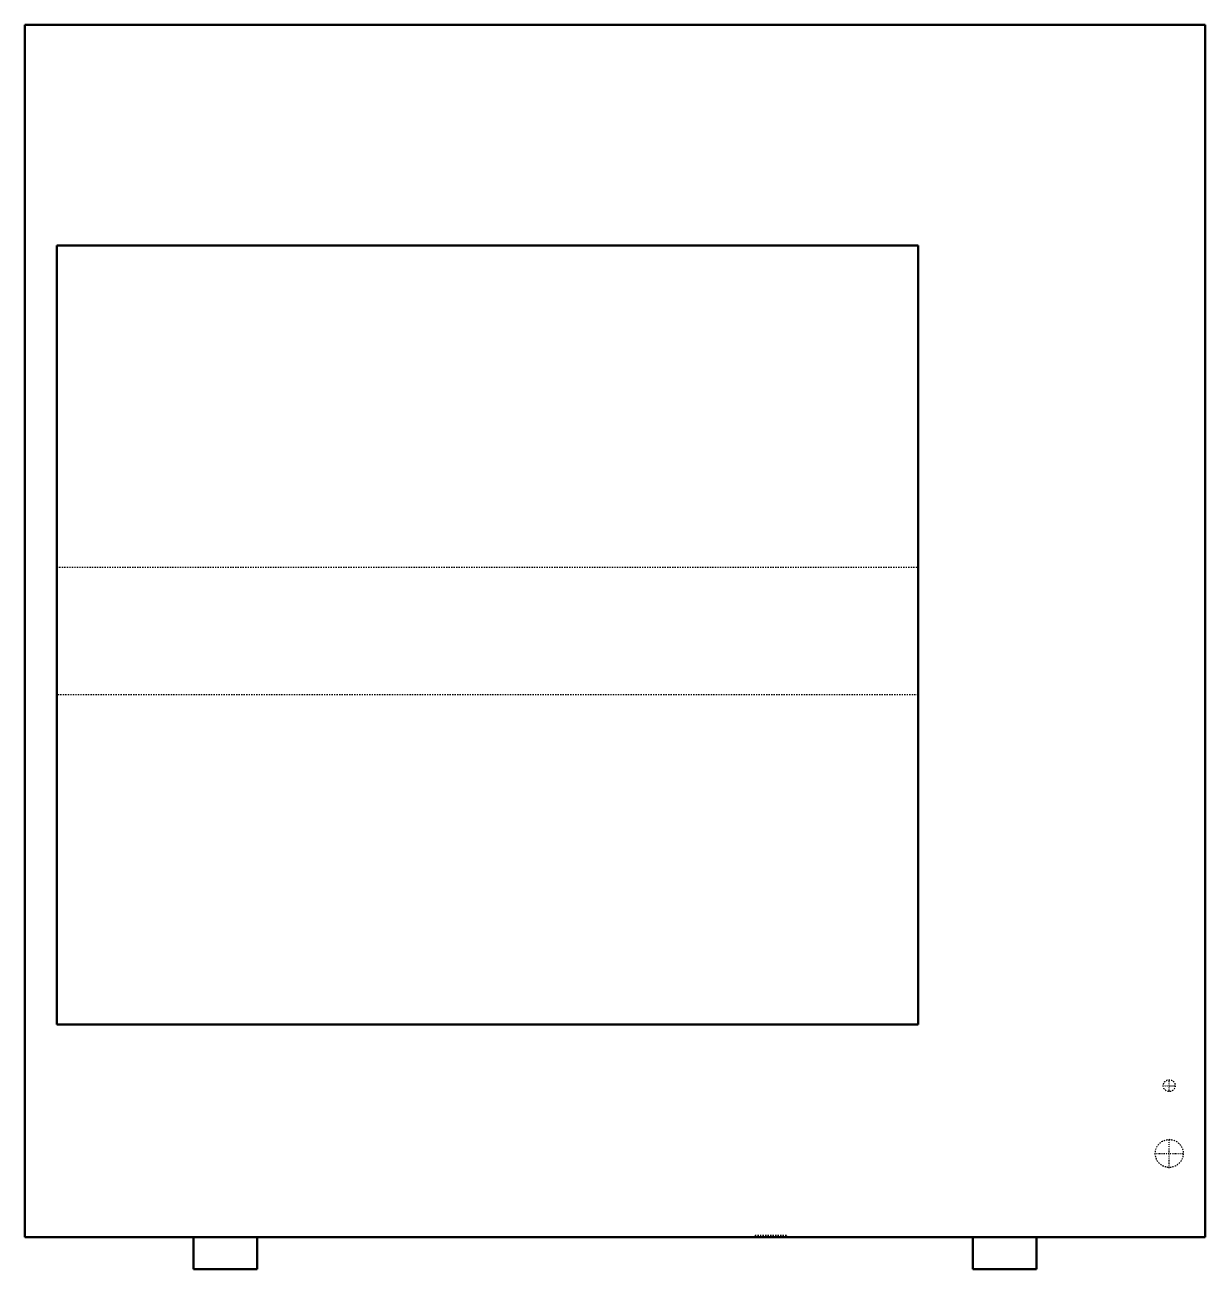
# Model space of a CAD drawing. Header units: millimetres. Extents: x -470 to 470, y 0 to 991.
import ezdxf

# ---------------------------------------------------------------- set-up
doc = ezdxf.new("R2010")
doc.units = ezdxf.units.MM
doc.linetypes.add('Center', pattern=[1.5, 0.45, -0.5, 0.05, -0.5])
doc.linetypes.add('Dashed', pattern=[2, 1, -1])
for name, color, linetype, lineweight in [('AM_0', 7, 'Continuous', 50), ('AM_7', 7, 'Center', 25), ('AM_9', 6, 'Dashed', 25)]:
    doc.layers.add(name, color=color, linetype=linetype, lineweight=lineweight)

# ---------------------------------------------------------------- blocks, each defined once
blk = doc.blocks.new('1_DC6VSS6010A_PART8_0_in_DC6VSS6010A_0')
at = {"layer": 'AM_0'}
for p, q in [((-469.9, 990.6), (469.9, 990.6)), ((469.9, 990.6), (469.9, 25.4)), ((-469.9, 990.6), (-469.9, 25.4)), ((469.9, 25.4), (-469.9, 25.4))]:
    blk.add_line(p, q, dxfattribs=at)
blk = doc.blocks.new('2_DC6VSS6010A_PART7_0_in_DC6VSS6010A_0')
at = {"layer": 'AM_0'}
for p, q in [((-284.95625, 25.4), (-335.75625, 25.4)), ((-335.75625, 25.4), (-335.75625, 0)), ((-284.95625, 0), (-284.95625, 25.4)), ((-335.75625, 0), (-284.95625, 0))]:
    blk.add_line(p, q, dxfattribs=at)
blk = doc.blocks.new('3_DC6VSS6010A_PART6_0_in_DC6VSS6010A_0')
at = {"layer": 'AM_0'}
for p, q in [((335.75625, 25.4), (284.95625, 25.4)), ((284.95625, 25.4), (284.95625, 0)), ((335.75625, 0), (335.75625, 25.4)), ((284.95625, 0), (335.75625, 0))]:
    blk.add_line(p, q, dxfattribs=at)
blk = doc.blocks.new('4_DC6VSS6010A_PART5_0_in_DC6VSS6010A_0')
at = {"layer": 'AM_7'}
for p, q in [((441.325, 141.049375), (441.325, 151.050625)), ((436.324375, 146.05), (446.325625, 146.05))]:
    blk.add_line(p, q, dxfattribs=at)
at = {"layer": 'AM_9'}
blk.add_circle((441.325, 146.05), 4.7625, dxfattribs=at)
blk = doc.blocks.new('5_DC6VSS6010A_PART4_0_in_DC6VSS6010A_0')
at = {"layer": 'AM_7'}
for p, q in [((441.325, 80.406875), (441.325, 103.743125)), ((429.656875, 92.075), (452.993125, 92.075))]:
    blk.add_line(p, q, dxfattribs=at)
at = {"layer": 'AM_9'}
blk.add_circle((441.325, 92.075), 11.1125, dxfattribs=at)
blk = doc.blocks.new('6_DC6VSS6010A_PART3_0_in_DC6VSS6010A_0')
at = {"layer": 'AM_9'}
for p, q in [((111.506, 26.9875), (136.906, 26.9875)), ((111.506, 26.9875), (111.506, 25.4)), ((136.906, 25.4), (136.906, 26.9875))]:
    blk.add_line(p, q, dxfattribs=at)
blk = doc.blocks.new('7_DC6VSS6010A_PART2_0_in_DC6VSS6010A_0')
at = {"layer": 'AM_9'}
for p, q in [((-444.5, 558.8), (241.3, 558.8)), ((241.3, 457.2), (-444.5, 457.2))]:
    blk.add_line(p, q, dxfattribs=at)
blk = doc.blocks.new('8_DC6VSS6010A_PART1_0_in_DC6VSS6010A_0')
at = {"layer": 'AM_0'}
for p, q in [((241.3, 814.93), (-444.5, 814.93)), ((-444.5, 814.93), (-444.5, 194.72)), ((241.3, 194.72), (241.3, 814.93)), ((-444.5, 194.72), (241.3, 194.72))]:
    blk.add_line(p, q, dxfattribs=at)

msp = doc.modelspace()

# ---------------------------------------------------------------- block references
for name in ['1_DC6VSS6010A_PART8_0_in_DC6VSS6010A_0', '8_DC6VSS6010A_PART1_0_in_DC6VSS6010A_0', '7_DC6VSS6010A_PART2_0_in_DC6VSS6010A_0', '4_DC6VSS6010A_PART5_0_in_DC6VSS6010A_0', '5_DC6VSS6010A_PART4_0_in_DC6VSS6010A_0', '2_DC6VSS6010A_PART7_0_in_DC6VSS6010A_0', '6_DC6VSS6010A_PART3_0_in_DC6VSS6010A_0', '3_DC6VSS6010A_PART6_0_in_DC6VSS6010A_0']:
    msp.add_blockref(name, (0, 0))

doc.saveas('drawing.dxf')
